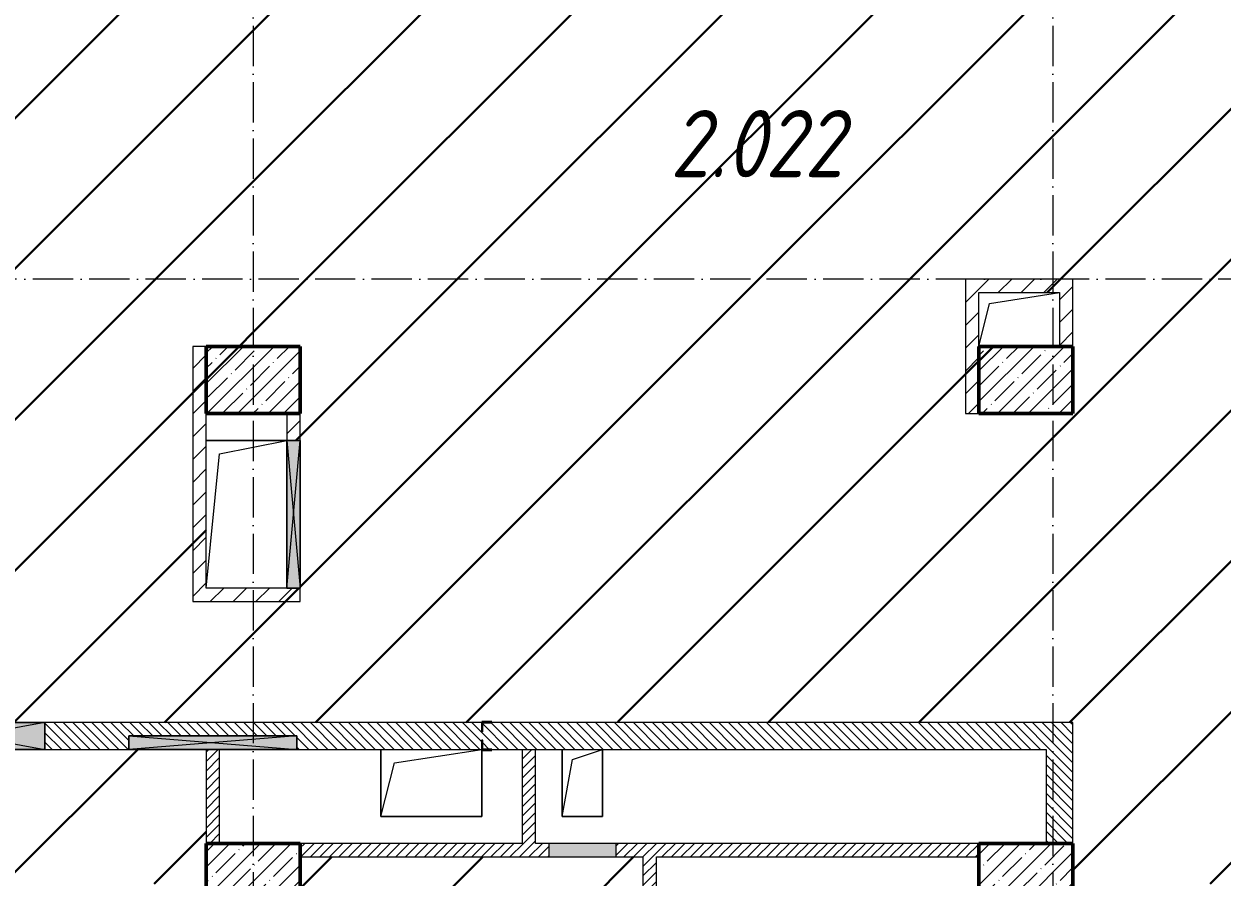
# Model space of a CAD drawing. Header units: millimetres. Extents: x 35697 to 388678, y -91946 to 171347.
# Drawn here: x 124703 to 133619, y 126845 to 133195 of the extents above; entities that cross this region are included whole.
import ezdxf

# ---------------------------------------------------------------- set-up
doc = ezdxf.new("R2010")
doc.units = ezdxf.units.MM
doc.linetypes.add('50_200_ШТРИХ_1Т_ш5_п1_п1_', pattern=[700, 500, -100, 0, -100])
for name, color, linetype, lineweight in [('2.1) ПГП окна 2.8 м', 5, 'Continuous', 30), ('3.1) ЖБ окна 1.2 м', 102, 'Continuous', 30), ('A-DETL-GENF-OTLN', 7, 'Continuous', 9), ('A-FLOR-____-OTLN', 7, 'Continuous', 9), ('A-GENM-____-MCUT', 7, 'Continuous', 25), ('A-GENM-____-OTLN', 7, 'Continuous', 9), ('A-GENM-____-OTLN-1', 7, 'Continuous', 25), ('A-GLAZ-____-OTLN', 7, 'Continuous', 9), ('A-WALL-____-MCUT', 7, 'Continuous', 13), ('A-WALL-____-PATT-1', 7, 'Continuous', 9), ('A-WALL-FNSH-MCUT-1', 7, 'Continuous', 9), ('S-COLS-____-MCUT', 7, 'Continuous', 50), ('S-COLS-____-OTLN', 7, 'Continuous', 9), ('S-GRID-____-OTLN-1', 7, '50_200_ШТРИХ_1Т_ш5_п1_п1_', 9), ('Марки помещений', 7, 'Continuous', 9)]:
    doc.layers.add(name, color=color, linetype=linetype, lineweight=lineweight)
doc.styles.add('ISOCPEUR_I_2', font='isocpeui.ttf', dxfattribs={"width": 0.85, "height": 2.3})
pattern_1 = [(135, (43259.71, 63713.66), (-35.35534, -35.35534), [])]
pattern_2 = [(45, (43259.71, 63713.66), (-35.35534, 35.35534), [])]
pattern_3 = [(45, (43259.71, 63713.66), (-84.85281, 84.85281), [])]

# ---------------------------------------------------------------- blocks, each defined once
blk = doc.blocks.new('BSC_Колонна _Прямоугольная - 500х700-V107-АР1_План отверстий 2 этажа в осях 1-64_Ю-ЯЯ')
at = {"layer": 'S-COLS-____-OTLN'}
h = blk.add_hatch(dxfattribs=at)
h.set_pattern_fill('FP_120', color=256, style=0, pattern_type=2)
h.set_pattern_definition([(315, (-63131.04, 83150), (114.04925, 114.04925), []), (315, (-63131.04, 83035.95), (114.04925, 114.04925), [201.613, -40.323, 3.353, -36.97])])
h.paths.add_polyline_path([(-250, 350), (-250, -350), (250, -350), (250, 350)], flags=0)
at = {"layer": 'S-COLS-____-MCUT'}
for p, q in [((250, 350), (-250, 350)), ((-250, 350), (-250, -350)), ((250, -350), (250, 350)), ((-250, -350), (250, -350))]:
    blk.add_line(p, q, dxfattribs=at)
blk = doc.blocks.new('BSC_Колонна _Прямоугольная - 500х700-V125-АР1_План отверстий 2 этажа в осях 1-64_Ю-ЯЯ')
at = {"layer": 'S-COLS-____-OTLN'}
h = blk.add_hatch(dxfattribs=at)
h.set_pattern_fill('FP_138', color=256, style=0, pattern_type=2)
h.set_pattern_definition([(315, (-63131.04, 88900), (114.04925, 114.04925), []), (315, (-63131.04, 88785.95), (114.04925, 114.04925), [201.613, -40.323, 3.353, -36.97])])
h.paths.add_polyline_path([(-250, 350), (-250, -350), (250, -350), (250, 350)], flags=0)
at = {"layer": 'S-COLS-____-MCUT'}
for p, q in [((250, 350), (-250, 350)), ((-250, 350), (-250, -350)), ((250, -350), (250, 350)), ((-250, -350), (250, -350))]:
    blk.add_line(p, q, dxfattribs=at)
blk = doc.blocks.new('BSC_Колонна _Прямоугольная - 500х700-V130-АР1_План отверстий 2 этажа в осях 1-64_Ю-ЯЯ')
at = {"layer": 'S-COLS-____-OTLN'}
h = blk.add_hatch(dxfattribs=at)
h.set_pattern_fill('FP_143', color=256, style=0, pattern_type=2)
h.set_pattern_definition([(315, (-66831.04, 83150), (114.04925, 114.04925), []), (315, (-66831.04, 83035.95), (114.04925, 114.04925), [201.613, -40.323, 3.353, -36.97])])
h.paths.add_polyline_path([(-250, -350), (250, -350), (250, 350), (-250, 350)], flags=0)
at = {"layer": 'S-COLS-____-MCUT'}
for p, q in [((250, 350), (-250, 350)), ((-250, 350), (-250, -350)), ((250, -350), (250, 350)), ((-250, -350), (250, -350))]:
    blk.add_line(p, q, dxfattribs=at)
blk = doc.blocks.new('BSC_Колонна _Прямоугольная - 500х700-V131-АР1_План отверстий 2 этажа в осях 1-64_Ю-ЯЯ')
at = {"layer": 'S-COLS-____-OTLN'}
h = blk.add_hatch(dxfattribs=at)
h.set_pattern_fill('FP_144', color=256, style=0, pattern_type=2)
h.set_pattern_definition([(315, (-66831.04, 88900), (114.04925, 114.04925), []), (315, (-66831.04, 88785.95), (114.04925, 114.04925), [201.613, -40.323, 3.353, -36.97])])
h.paths.add_polyline_path([(-250, -350), (250, -350), (250, 350), (-250, 350)], flags=0)
at = {"layer": 'S-COLS-____-MCUT'}
for p, q in [((250, 350), (-250, 350)), ((-250, 350), (-250, -350)), ((250, -350), (250, 350)), ((-250, -350), (250, -350))]:
    blk.add_line(p, q, dxfattribs=at)
blk = doc.blocks.new('Фахверк_СКБ_Уголок - 200_3960-28268576-АР1_План отверстий 2 этажа в осях 1-64_Ю-ЯЯ')
at = {"layer": 'A-GENM-____-MCUT'}
for p, q in [((200, 156), (125, 156)), ((125, 156), (125, 81)), ((131, 81), (131, 150)), ((131, 150), (200, 150)), ((200, 150), (200, 156)), ((125, 81), (131, 81)), ((131, 19), (125, 19)), ((125, 19), (125, -56)), ((131, -50), (131, 19)), ((125, -56), (200, -56)), ((200, -50), (131, -50)), ((200, -56), (200, -50))]:
    blk.add_line(p, q, dxfattribs=at)
blk = doc.blocks.new('AR_Отверстие Ниша - Лючок-32401897-АР1_План отверстий 2 этажа в осях 1-64_Ю-ЯЯ')
at = {"layer": 'A-GLAZ-____-OTLN'}
blk.add_hatch(color=256, dxfattribs=at).paths.add_polyline_path([(250, -50), (250, 50), (-250, 50), (-250, -50), (-158, -50)], flags=0)
for p, q in [((250, 50), (-250, 50)), ((-250, 50), (-250, -50)), ((250, -50), (250, 50)), ((-250, -50), (250, -50))]:
    blk.add_line(p, q, dxfattribs=at)
blk = doc.blocks.new('AR_Отверстие прямоугольное _в плите_ - AR_Отверстие прямоугольное _в плите_-V159-АР1_План отверстий 2 этажа в осях 1-64_Ю-ЯЯ')
at = {"layer": 'A-GENM-____-OTLN'}
for p, q in [((-150, 250), (-150, -250)), ((-75, 175), (150, 250)), ((150, -250), (150, 250)), ((-150, -250), (-75, 175)), ((-150, -250), (150, -250))]:
    blk.add_line(p, q, dxfattribs=at)
blk = doc.blocks.new('AR_Отверстие прямоугольное _в плите_ - AR_Отверстие прямоугольное _в плите_-30552531-АР1_План отверстий 2 этажа в осях 1-64_Ю-ЯЯ')
at = {"layer": 'A-GENM-____-OTLN'}
for p, q in [((-220, 120), (300, 200)), ((-300, -200), (-220, 120))]:
    blk.add_line(p, q, dxfattribs=at)
blk = doc.blocks.new('AR_Отверстие прямоугольное _в плите_ - AR_Отверстие прямоугольное _в плите_-30552713-АР1_План отверстий 2 этажа в осях 1-64_Ю-ЯЯ')
at = {"layer": 'A-GENM-____-OTLN'}
for p, q in [((300, 550), (-300, 550)), ((-200, 450), (300, 550)), ((-300, -549.7), (-200, 450))]:
    blk.add_line(p, q, dxfattribs=at)
blk = doc.blocks.new('AR_Отверстие прямоугольное _в плите_ - AR_Отверстие прямоугольное _в плите_-30552795-АР1_План отверстий 2 этажа в осях 1-64_Ю-ЯЯ')
at = {"layer": 'A-GENM-____-OTLN'}
for p, q in [((-375, 250), (-375, -250)), ((-275, 150), (375, 250)), ((375, -250), (375, 244)), ((-375, -250), (-275, 150)), ((-375, -250), (375, -250))]:
    blk.add_line(p, q, dxfattribs=at)
blk = doc.blocks.new('AR_Отверстие прямоугольное _в стене__БезПР - AR_Отверстие прямоугольное _в стене__БезПР-36788999-АР1_План отверстий 2 этажа в осях 1-64_Ю-ЯЯ')
at = {"layer": 'A-GLAZ-____-OTLN'}
blk.add_hatch(color=256, dxfattribs=at).paths.add_polyline_path([(-550, -50), (550, -50), (550, 50), (-550, 50)], flags=0)
at = {"layer": 'A-DETL-GENF-OTLN'}
for p, q in [((-550, -50), (-550, 50)), ((-550, 50), (550, 50)), ((550, 50), (-550, -50)), ((-550, 50), (550, -50)), ((550, 50), (-550, 50)), ((-550, 50), (-550, -50)), ((550, 50), (550, -50)), ((550, -50), (550, 50)), ((550, -50), (-550, -50)), ((-550, -50), (550, -50))]:
    blk.add_line(p, q, dxfattribs=at)
at = {"layer": 'A-GLAZ-____-OTLN'}
blk.add_line((550, 50), (-550, 50), dxfattribs=at)
blk = doc.blocks.new('AR_Отверстие прямоугольное _в стене_ - AR_Отверстие прямоугольное _в стене__ОВ-36826716-АР1_План отверстий 2 этажа в осях 1-64_Ю-ЯЯ')
at = {"layer": 'A-GLAZ-____-OTLN'}
blk.add_hatch(color=256, dxfattribs=at).paths.add_polyline_path([(550, -100), (550, 100), (-550, 100), (-550, -100), (239.8, -100)], flags=0)
at = {"layer": 'A-DETL-GENF-OTLN'}
for p, q in [((-550, -100), (-550, 100)), ((-550, 100), (550, 100)), ((550, 100), (-550, -100)), ((-550, 100), (550, -100)), ((550, 100), (-550, 100)), ((-550, 100), (-550, -100)), ((550, 100), (550, -100)), ((550, -100), (550, 100)), ((550, -100), (-550, -100)), ((-550, -100), (550, -100))]:
    blk.add_line(p, q, dxfattribs=at)
blk = doc.blocks.new('AR_Отверстие прямоугольное _в стене_ - AR_Отверстие прямоугольное _в стене__ОВ-36940364-АР1_План отверстий 2 этажа в осях 1-64_Ю-ЯЯ')
at = {"layer": 'A-GLAZ-____-OTLN'}
blk.add_hatch(color=256, dxfattribs=at).paths.add_polyline_path([(625, -50), (625, 50), (-625, 50), (-625, -50)], flags=0)
at = {"layer": 'A-DETL-GENF-OTLN'}
for p, q in [((-625, -50), (-625, 50)), ((-625, 50), (625, 50)), ((625, 50), (-625, -50)), ((-625, 50), (625, -50)), ((625, 50), (-625, 50)), ((-625, 50), (-625, -50)), ((625, 50), (625, -50)), ((625, -50), (625, 50)), ((625, -50), (-625, -50)), ((-625, -50), (625, -50))]:
    blk.add_line(p, q, dxfattribs=at)
blk = doc.blocks.new('2этаж')
at = {"layer": 'S-GRID-____-OTLN-1', "color": 251, "ltscale": 0.6, "true_color": 0x636466}
for p, q in [((67558.3, 549908.8), (67558.3, 498997)), ((73508.3, 549908.8), (73508.3, 498997)), ((88482.7, 526597), (-20260.4, 526597))]:
    blk.add_line(p, q, dxfattribs=at)

msp = doc.modelspace()

# ---------------------------------------------------------------- hatches: boundary and pattern name
at = {"layer": '2.1) ПГП окна 2.8 м'}
h = msp.add_hatch(dxfattribs=at)
h.set_pattern_fill('ANSI31', color=5, scale=250)
h.paths.add_polyline_path([(127059.7, 134094.7), (127059.7, 133594.7), (126759.7, 133594.7), (126059.7, 133594.7), (126059.7, 134094.7), (126759.7, 134094.7)])
h.paths.add_polyline_path([(127047.2, 134082.2), (127047.2, 133607.2), (126759.7, 133607.2), (126759.7, 134082.2)], flags=16)
h.paths.add_polyline_path([(131809.7, 134294.7), (131959.7, 134294.7), (132359.7, 134294.7), (132509.7, 134294.7), (132509.7, 134094.7), (132509.7, 133594.7), (131809.7, 133594.7), (131809.7, 134094.7)])
h.paths.add_polyline_path([(131822.2, 134282.2), (131959.7, 134282.2), (131959.7, 134219.7), (132359.7, 134219.7), (132359.7, 134282.2), (132497.2, 134282.2), (132497.2, 134094.7), (131822.2, 134094.7)], flags=16)
h.paths.add_polyline_path([(131809.7, 137794.7), (131809.7, 137894.7), (131809.7, 138044.7), (131809.7, 139044.7), (131809.7, 139544.7), (132509.7, 139544.7), (132509.7, 139044.7), (132509.7, 138044.7), (132509.7, 137894.7), (132509.7, 137794.7)])
h.paths.add_polyline_path([(131809.7, 137894.7), (131809.7, 138044.7), (131909.7, 138044.7), (131909.7, 138194.7), (132409.7, 138194.7), (132409.7, 138044.7), (132509.7, 138044.7), (132509.7, 137894.7), (132409.7, 137894.7), (131909.7, 137894.7)], flags=17)
h.paths.add_polyline_path([(131809.7, 137894.7), (131859.7, 137969.7), (131809.7, 138044.7), (131909.7, 138044.7), (131909.7, 137894.7)], flags=16)
h.paths.add_polyline_path([(132009.7, 138944.7), (131909.7, 138294.7), (131909.7, 138294.7), (132409.7, 138294.7), (132409.7, 139044.7)], flags=16)
h.paths.add_polyline_path([(132409.7, 137894.7), (132409.7, 138044.7), (132509.7, 138044.7), (132459.7, 137969.7), (132509.7, 137894.7)], flags=16)
h.paths.add_polyline_path([(131709.7, 131294.7), (132509.7, 131294.7), (132509.7, 130794.7), (132509.7, 130294.7), (131809.7, 130294.7), (131709.7, 130294.7)])
h.paths.add_polyline_path([(131809.7, 131194.7), (132409.7, 131194.7), (132409.7, 130794.7), (131809.7, 130794.7)], flags=16)
h.paths.add_polyline_path([(126759.7, 130794.7), (126759.7, 130294.7), (126759.7, 130094.7), (126759.7, 128994.7), (126759.7, 128894.7), (125959.7, 128894.7), (125959.7, 130794.7), (126059.7, 130794.7)])
h.paths.add_polyline_path([(126059.7, 130294.7), (126659.7, 130294.7), (126659.7, 130094.7), (126759.7, 130094.7), (126759.7, 128994.7), (126659.7, 128994.7), (126059.7, 128994.7)], flags=16)
h.paths.add_polyline_path([(126759.7, 130094.7), (126709.7, 129544.7), (126759.7, 128994.7), (126659.7, 128994.7), (126659.7, 130094.7)], flags=0)
h.paths.add_polyline_path([(131809.7, 141394.7), (131809.7, 141894.7), (132509.7, 141894.7), (132509.7, 141394.7)])
h.paths.add_polyline_path([(131809.7, 145394.7), (131809.7, 145894.7), (131809.7, 146294.7), (132509.7, 146294.7), (132509.7, 145894.7), (132509.7, 145394.7)])
h.paths.add_polyline_path([(131909.7, 145894.7), (131909.7, 146194.7), (132409.7, 146194.7), (132409.7, 145894.7)], flags=16)
h.paths.add_polyline_path([(135509.7, 144644.7), (135509.7, 145944.7), (135509.7, 146869.7), (135503.7, 146869.7), (135503.7, 146938.7), (135509.7, 146938.7), (135509.7, 146869.7), (135509.7, 145944.7), (135609.7, 145944.7), (135609.7, 144644.7)])
h.paths.add_polyline_path([(135509.7, 144644.7), (135509.7, 145944.7), (135609.7, 145944.7), (135609.7, 144644.7)], flags=17)
h.paths.add_polyline_path([(132378.7, 119788.7), (132469.7, 119799.7), (132349.7, 119799.7), (132349.7, 119788.7)])
h.paths.add_polyline_path([(132309.7, 119788.7), (132303.7, 119794.7), (132303.7, 119719.7), (132309.7, 119719.7)])
h = msp.add_hatch(dxfattribs=at)
h.set_pattern_fill('ANSI31', color=5, scale=250)
h.paths.add_polyline_path([(126409.7, 133594.7), (126059.7, 133594.7), (126059.7, 133694.7), (121709.7, 133694.7), (121709.7, 133594.7), (121459.7, 133594.7), (121459.7, 131294.7), (126409.7, 131294.7)])
h = msp.add_hatch(dxfattribs=at)
h.set_pattern_fill('ANSI31', color=5, scale=250)
h.paths.add_polyline_path([(132359.7, 133594.7), (131809.7, 133594.7), (131809.7, 133694.7), (127059.7, 133694.7), (127059.7, 133594.7), (126759.7, 133594.7), (126409.7, 133594.7), (126409.7, 131294.7), (132359.7, 131294.7)])
h.paths.add_polyline_path([(129336.5, 131729), (130995.1, 131729), (130995.1, 132929), (129336.5, 132929)], flags=24)
h = msp.add_hatch(dxfattribs=at)
h.set_pattern_fill('ANSI31', color=5, scale=250)
h.paths.add_polyline_path([(134639.7, 133694.7), (132509.7, 133694.7), (132509.7, 133594.7), (132359.7, 133594.7), (132359.7, 131294.7), (134639.7, 131294.7)])
h = msp.add_hatch(dxfattribs=at)
h.set_pattern_fill('ANSI31', color=5, scale=250)
h.paths.add_polyline_path([(125959.7, 130794.7), (126059.7, 130794.7), (126409.7, 130794.7), (126409.7, 131294.7), (121459.7, 131294.7), (121459.7, 130794.7), (121459.7, 130294.7), (121009.7, 130294.7), (121009.7, 127994.7), (121659.7, 127994.7), (123159.7, 127994.7), (123159.7, 128000.7), (123234.7, 128000.7), (123759.7, 127994.7), (124859.7, 127994.7), (126409.7, 127994.7), (126409.7, 128894.7), (125959.7, 128894.7)])
h = msp.add_hatch(dxfattribs=at)
h.set_pattern_fill('ANSI31', color=5, scale=250)
h.paths.add_polyline_path([(132359.7, 130294.7), (131809.7, 130294.7), (131709.7, 130294.7), (131709.7, 131294.7), (126409.7, 131294.7), (126409.7, 130794.7), (126759.7, 130794.7), (126759.7, 130294.7), (126759.7, 130094.7), (126759.7, 128994.7), (126759.7, 128894.7), (126409.7, 128894.7), (126409.7, 127994.7), (128109.7, 127994.7), (128109.7, 128000.7), (128184.7, 128000.7), (132359.7, 127994.9)])
h = msp.add_hatch(dxfattribs=at)
h.set_pattern_fill('ANSI31', color=5, scale=250)
h.paths.add_polyline_path([(134639.7, 131294.7), (132509.7, 131294.7), (132509.7, 130794.7), (132509.7, 130294.7), (132359.7, 130294.7), (132359.7, 127994.7), (132509.7, 127994.7), (132509.7, 127094.7), (132509.7, 126794.7), (136609.7, 126794.7), (136609.7, 127844.7), (136509.7, 127844.7), (136509.7, 128274.7), (134639.7, 128274.7)])
h = msp.add_hatch(dxfattribs=at)
h.set_pattern_fill('ANSI31', color=5, scale=250)
h.paths.add_polyline_path([(126059.7, 127794.7), (125484.7, 127794.7), (124859.7, 127794.7), (123759.7, 127794.7), (123234.7, 127794.7), (123234.7, 127788.7), (123159.7, 127788.7), (121659.7, 127794.7), (121459.7, 127794.7), (121459.7, 127094.7), (121459.7, 126794.7), (126059.7, 126794.7), (126059.7, 127094.7)])
h.paths.add_polyline_path([(122593.8, 125697), (124227.3, 125697), (124227.3, 126897), (122593.8, 126897)], flags=9)
h = msp.add_hatch(dxfattribs=at)
h.set_pattern_fill('ANSI31', color=5, scale=250)
h.paths.add_polyline_path([(129309.7, 123094.7), (129155.7, 123094.7), (129109.7, 123094.7), (127959.7, 123094.7), (127913.7, 123094.7), (127159.7, 123094.7), (126859.7, 123094.7), (126759.7, 123094.7), (126759.7, 121894.7), (126759.7, 121644.7), (126759.7, 119394.7), (126759.7, 119094.7), (126859.7, 119094.7), (127159.7, 119094.7), (127884.7, 119094.7), (127884.7, 119100.7), (127959.7, 119100.7), (127965.7, 119100.7), (128034.7, 119100.7), (128269.7, 119094.7), (128719.7, 119094.7), (129034.7, 119094.7), (129034.7, 119100.7), (129103.7, 119100.7), (129109.7, 119100.7), (129184.7, 119100.7), (129309.7, 119098.6), (129309.7, 121094.7), (129309.7, 121144.7)])
h.paths.add_polyline_path([(129309.7, 126994.7), (129109.7, 126994.7), (128609.7, 126994.7), (126759.7, 126994.7), (126759.7, 126594.7), (126759.7, 125968.7), (126765.7, 125968.7), (126765.7, 125420.7), (126759.7, 125094.7), (126759.7, 125044.7), (126759.7, 123594.7), (126759.7, 123194.7), (126859.7, 123194.7), (127159.7, 123194.7), (127913.7, 123194.7), (127959.7, 123194.7), (129109.7, 123194.7), (129155.7, 123194.7), (129309.7, 123194.7), (129309.7, 124814.7), (129309.7, 125074.7), (129309.7, 125294.7), (129309.7, 125344.7)])
h.paths.add_polyline_path([(128784.7, 126394.7), (128784.7, 126594.7), (128984.7, 126594.7), (128984.7, 126394.7)], flags=16)
h.paths.add_polyline_path([(131959.7, 125194.5), (131959.7, 125394.5), (132159.7, 125394.5), (132159.7, 125194.5)])
at = {"layer": 'A-WALL-____-PATT-1'}
h = msp.add_hatch(dxfattribs=at)
h.set_pattern_fill('FP_4', color=256, style=0, pattern_type=2)
h.set_pattern_definition(pattern_3)
h.paths.add_polyline_path([(132409.7, 131194.7), (132509.7, 131194.7), (132509.7, 131294.7), (131709.7, 131294.7), (131709.7, 131194.7), (131809.7, 131194.7)], flags=0)
h = msp.add_hatch(dxfattribs=at)
h.set_pattern_fill('FP_4', color=256, style=0, pattern_type=2)
h.set_pattern_definition(pattern_3)
h.paths.add_polyline_path([(131809.7, 130294.7), (131809.7, 131194.7), (131709.7, 131194.7), (131709.7, 130294.7)], flags=0)
h = msp.add_hatch(dxfattribs=at)
h.set_pattern_fill('FP_4', color=256, style=0, pattern_type=2)
h.set_pattern_definition(pattern_3)
h.paths.add_polyline_path([(132509.7, 130794.7), (132509.7, 131194.7), (132409.7, 131194.7), (132409.7, 130794.7)], flags=0)
h = msp.add_hatch(dxfattribs=at)
h.set_pattern_fill('FP_4', color=256, style=0, pattern_type=2)
h.set_pattern_definition(pattern_3)
h.paths.add_polyline_path([(126059.7, 128894.7), (126059.7, 130794.7), (125959.7, 130794.7), (125959.7, 128894.7)], flags=0)
h = msp.add_hatch(dxfattribs=at)
h.set_pattern_fill('FP_4', color=256, style=0, pattern_type=2)
h.set_pattern_definition(pattern_3)
h.paths.add_polyline_path([(126759.7, 128894.7), (126759.7, 128994.7), (126659.7, 128994.7), (126659.7, 128894.7)], flags=0)
h.paths.add_polyline_path([(126659.7, 130094.7), (126759.7, 130094.7), (126759.7, 130294.7), (126659.7, 130294.7)], flags=0)
h = msp.add_hatch(dxfattribs=at)
h.set_pattern_fill('FP_4', color=256, style=0, pattern_type=2)
h.set_pattern_definition(pattern_3)
h.paths.add_polyline_path([(126659.7, 128894.7), (126659.7, 128994.7), (126059.7, 128994.7), (126059.7, 128894.7)], flags=0)
h = msp.add_hatch(dxfattribs=at)
h.set_pattern_fill('FP_6', color=256, style=0, pattern_type=2)
h.set_pattern_definition(pattern_1)
h.paths.add_polyline_path([(132509.7, 127794.7), (132509.7, 127994.7), (128115.7, 127994.7), (128115.7, 127925.7), (128109.7, 127925.7), (128109.7, 127994.7), (124859.7, 127994.7), (124859.7, 127794.7), (125484.7, 127794.7), (125484.7, 127894.7), (126734.7, 127894.7), (126734.7, 127794.7), (128109.7, 127794.7), (128109.7, 127863.7), (128115.7, 127863.7), (128115.7, 127794.7), (132309.7, 127794.7)], flags=0)
h.paths.add_polyline_path([(123234.7, 127794.7), (123759.7, 127794.7), (123759.7, 127994.7), (123165.7, 127994.7), (123165.7, 127925.7), (123159.7, 127925.7), (123159.7, 127863.7), (123165.7, 127863.7), (123165.7, 127794.7)], flags=0)
h.paths.add_polyline_path([(121659.7, 127794.7), (121659.7, 127994.7), (118209.7, 127994.7), (118209.7, 127794.7), (121014.6, 127794.7)], flags=0)
h = msp.add_hatch(dxfattribs=at)
h.set_pattern_fill('FP_5', color=256, style=0, pattern_type=2)
h.set_pattern_definition(pattern_2)
h.paths.add_polyline_path([(126159.7, 127094.7), (126159.7, 127794.7), (126059.7, 127794.7), (126059.7, 127094.7)], flags=0)
h = msp.add_hatch(dxfattribs=at)
h.set_pattern_fill('FP_5', color=256, style=0, pattern_type=2)
h.set_pattern_definition(pattern_2)
h.paths.add_polyline_path([(128509.7, 127094.7), (128509.7, 127794.7), (128409.7, 127794.7), (128409.7, 127094.7)], flags=0)
h = msp.add_hatch(dxfattribs=at)
h.set_pattern_fill('FP_6', color=256, style=0, pattern_type=2)
h.set_pattern_definition(pattern_1)
h.paths.add_polyline_path([(132509.7, 127094.7), (132509.7, 127794.7), (132309.7, 127794.7), (132309.7, 127094.7)], flags=0)
h = msp.add_hatch(dxfattribs=at)
h.set_pattern_fill('FP_5', color=256, style=0, pattern_type=2)
h.set_pattern_definition(pattern_2)
h.paths.add_polyline_path([(131809.7, 126994.7), (131809.7, 127094.7), (129109.7, 127094.7), (129109.7, 126994.7), (131619.6, 126994.7)], flags=0)
h.paths.add_polyline_path([(128609.7, 126994.7), (128609.7, 127094.7), (126759.7, 127094.7), (126759.7, 126994.7), (128084.6, 126994.7)], flags=0)
h = msp.add_hatch(dxfattribs=at)
h.set_pattern_fill('FP_5', color=256, style=0, pattern_type=2)
h.set_pattern_definition(pattern_2)
h.paths.add_polyline_path([(129409.7, 119094.7), (129409.7, 121094.7), (129309.7, 121094.7), (129309.7, 119094.7)], flags=0)
h.paths.add_polyline_path([(129312.7, 121097.7), (129406.7, 121097.7), (129406.7, 121144.7), (129409.7, 121144.7), (129409.7, 124814.7), (129309.7, 124814.7), (129309.7, 121144.7), (129312.7, 121144.7)], flags=0)
h.paths.add_polyline_path([(129366.2, 125074.7), (129409.7, 125074.7), (129409.7, 125294.7), (129309.7, 125294.7), (129309.7, 125074.7), (129312.7, 125074.7)], flags=0)
h.paths.add_polyline_path([(129359.6, 125297.7), (129406.7, 125297.7), (129406.7, 125344.7), (129409.7, 125344.7), (129409.7, 126994.7), (129309.7, 126994.7), (129309.7, 125344.7), (129312.7, 125344.7), (129312.7, 125297.7)], flags=0)

# ---------------------------------------------------------------- linework, layer by layer
at = {"layer": 'A-FLOR-____-OTLN'}
for p, q in [((126059.7, 130094.4), (126659.7, 130094.4)), ((127359.7, 127294.7), (127359.7, 127794.7)), ((128109.7, 127788.7), (128109.7, 127294.7)), ((128709.7, 127294.7), (128709.7, 127794.7)), ((129009.7, 127794.7), (129009.7, 127294.7)), ((128109.7, 127294.7), (127359.7, 127294.7)), ((129009.7, 127294.7), (128709.7, 127294.7))]:
    msp.add_line(p, q, dxfattribs=at)
at = {"layer": 'A-WALL-____-MCUT'}
for p, q in [((128109.7, 127994.7), (124859.7, 127994.7)), ((132509.7, 127994.7), (128184.7, 127994.7)), ((132509.7, 127094.7), (132509.7, 127994.7)), ((124859.7, 127794.7), (125484.7, 127794.7)), ((126734.7, 127794.7), (128109.7, 127794.7)), ((128184.7, 127794.7), (132309.7, 127794.7)), ((132309.7, 127794.7), (132309.7, 127094.7))]:
    msp.add_line(p, q, dxfattribs=at)
at = {"layer": 'A-WALL-FNSH-MCUT-1'}
for p, q in [((132509.7, 131294.7), (131709.7, 131294.7)), ((131709.7, 131294.7), (131709.7, 130294.7)), ((132509.7, 130794.7), (132509.7, 131294.7)), ((131809.7, 131194.7), (132409.7, 131194.7)), ((131809.7, 130794.7), (131809.7, 131194.7)), ((132409.7, 131194.7), (132409.7, 130794.7)), ((126059.7, 130794.7), (125959.7, 130794.7)), ((125959.7, 130794.7), (125959.7, 128894.7)), ((126059.7, 128994.7), (126059.7, 130294.7)), ((126659.7, 130294.7), (126659.7, 130094.7)), ((126759.7, 130094.7), (126759.7, 130294.7)), ((131709.7, 130294.7), (131809.7, 130294.7)), ((126659.7, 128994.7), (126059.7, 128994.7)), ((126759.7, 128894.7), (126759.7, 128994.7)), ((125959.7, 128894.7), (126759.7, 128894.7)), ((126059.7, 127794.7), (126059.7, 127094.7)), ((126159.7, 127094.7), (126159.7, 127794.7)), ((128409.7, 127794.7), (128409.7, 127094.7)), ((128509.7, 127094.7), (128509.7, 127794.7)), ((128409.7, 127094.7), (126759.7, 127094.7)), ((128609.7, 127094.7), (128509.7, 127094.7)), ((131809.7, 127094.7), (129109.7, 127094.7)), ((126759.7, 126994.7), (128609.7, 126994.7)), ((129109.7, 126994.7), (129309.7, 126994.7)), ((129309.7, 126994.7), (129309.7, 125344.7)), ((129409.7, 125344.7), (129409.7, 126994.7)), ((129409.7, 126994.7), (131809.7, 126994.7))]:
    msp.add_line(p, q, dxfattribs=at)

# ---------------------------------------------------------------- block references
at = {"layer": '3.1) ЖБ окна 1.2 м'}
msp.add_blockref('2этаж', (58851.4, -395302.3), dxfattribs=at)
at = {"layer": 'A-GENM-____-OTLN'}
for name, p in [('AR_Отверстие прямоугольное _в плите_ - AR_Отверстие прямоугольное _в плите_-30552531-АР1_План отверстий 2 этажа в осях 1-64_Ю-ЯЯ', (132109.7, 130994.7)), ('AR_Отверстие прямоугольное _в плите_ - AR_Отверстие прямоугольное _в плите_-30552713-АР1_План отверстий 2 этажа в осях 1-64_Ю-ЯЯ', (126359.7, 129544.4)), ('AR_Отверстие прямоугольное _в плите_ - AR_Отверстие прямоугольное _в плите_-30552795-АР1_План отверстий 2 этажа в осях 1-64_Ю-ЯЯ', (127734.7, 127544.7)), ('AR_Отверстие прямоугольное _в плите_ - AR_Отверстие прямоугольное _в плите_-V159-АР1_План отверстий 2 этажа в осях 1-64_Ю-ЯЯ', (128859.7, 127544.7))]:
    msp.add_blockref(name, p, dxfattribs=at)
at = {"layer": 'A-GENM-____-OTLN-1'}
msp.add_blockref('Фахверк_СКБ_Уголок - 200_3960-28268576-АР1_План отверстий 2 этажа в осях 1-64_Ю-ЯЯ', (127984.7, 127844.7), dxfattribs=at)
at = {"layer": 'A-GLAZ-____-OTLN', "rotation": 90}
msp.add_blockref('AR_Отверстие прямоугольное _в стене__БезПР - AR_Отверстие прямоугольное _в стене__БезПР-36788999-АР1_План отверстий 2 этажа в осях 1-64_Ю-ЯЯ', (126709.7, 129544.7), dxfattribs=at)
at = {"layer": 'A-GLAZ-____-OTLN'}
for name, p in [('AR_Отверстие прямоугольное _в стене_ - AR_Отверстие прямоугольное _в стене__ОВ-36826716-АР1_План отверстий 2 этажа в осях 1-64_Ю-ЯЯ', (124309.7, 127894.7)), ('AR_Отверстие прямоугольное _в стене_ - AR_Отверстие прямоугольное _в стене__ОВ-36940364-АР1_План отверстий 2 этажа в осях 1-64_Ю-ЯЯ', (126109.7, 127844.7)), ('AR_Отверстие Ниша - Лючок-32401897-АР1_План отверстий 2 этажа в осях 1-64_Ю-ЯЯ', (128859.7, 127044.7))]:
    msp.add_blockref(name, p, dxfattribs=at)
at = {"layer": 'S-COLS-____-OTLN', "rotation": 89.9999999999999}
for name, p in [('BSC_Колонна _Прямоугольная - 500х700-V130-АР1_План отверстий 2 этажа в осях 1-64_Ю-ЯЯ', (126409.7, 130544.7)), ('BSC_Колонна _Прямоугольная - 500х700-V131-АР1_План отверстий 2 этажа в осях 1-64_Ю-ЯЯ', (132159.7, 130544.7)), ('BSC_Колонна _Прямоугольная - 500х700-V107-АР1_План отверстий 2 этажа в осях 1-64_Ю-ЯЯ', (126409.7, 126844.7)), ('BSC_Колонна _Прямоугольная - 500х700-V125-АР1_План отверстий 2 этажа в осях 1-64_Ю-ЯЯ', (132159.7, 126844.7))]:
    msp.add_blockref(name, p, dxfattribs=at)

# ---------------------------------------------------------------- texts
at = {"layer": 'Марки помещений', "insert": (129512.1, 132554), "char_height": 500, "width": 785.654, "attachment_point": 1, "style": 'ISOCPEUR_I_2'}
msp.add_mtext('2.022', dxfattribs=at)

doc.saveas('drawing.dxf')
